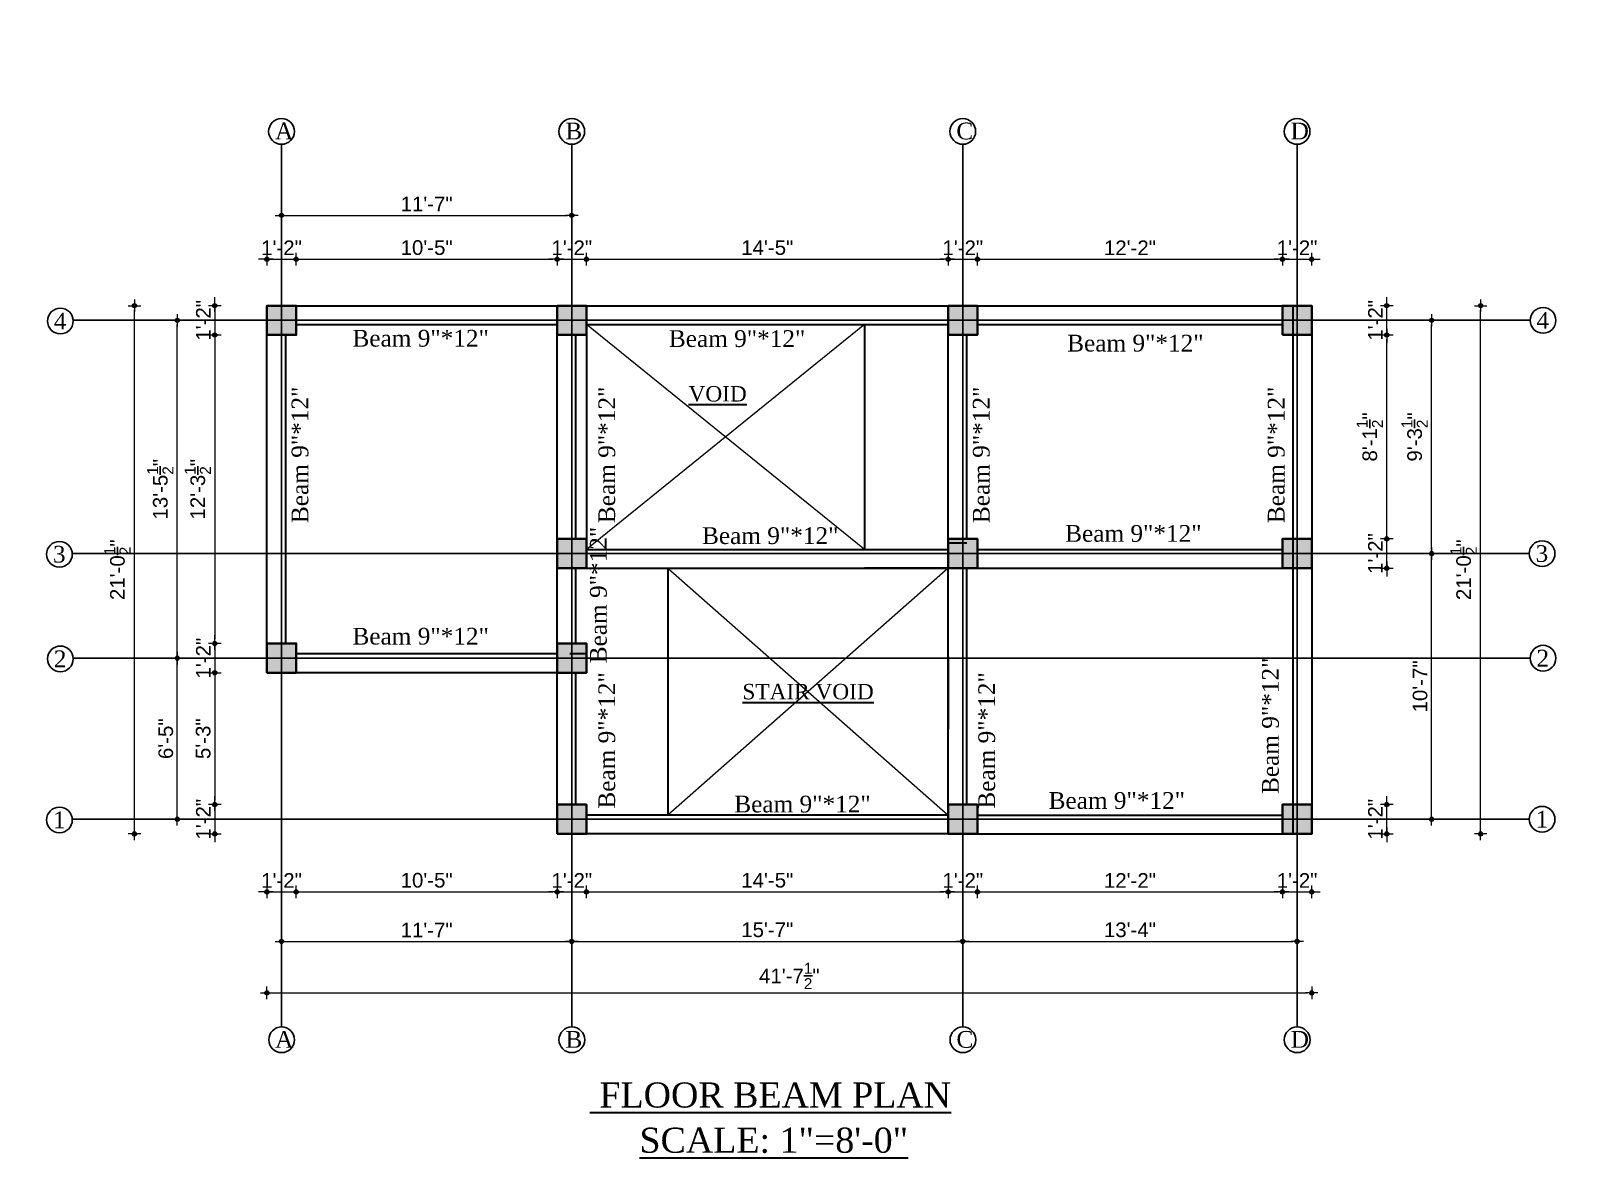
# Model space of a CAD drawing. Header units: inches. Extents: x -12071822 to 12321209, y -1222525 to 1319227.
# Drawn here: x 125182 to 125927, y 49189 to 49733 of the extents above; entities that cross this region are included whole.
import ezdxf
from ezdxf.enums import TextEntityAlignment as Align

# ---------------------------------------------------------------- set-up
doc = ezdxf.new("R2010")
doc.units = ezdxf.units.IN
doc.header["$MEASUREMENT"] = 0
doc.header["$PDMODE"] = 35
for name, color, linetype, lineweight in [('1', 7, 'Continuous', 13), ('Column', 181, 'Continuous', 40), ('Hatch', 9, 'Continuous', 9), ('Toilet', 7, 'Continuous', 25), ('WALL', 1, 'Continuous', 30), ('WALL SEC', 2, 'Continuous', 35), ('Walls', 11, 'Continuous', 35), ('Windows', 151, 'Continuous', 15)]:
    doc.layers.add(name, color=color, linetype=linetype, lineweight=lineweight)
doc.styles.add('ordinary', font='times.ttf')
doc.styles.add('ramon', font='arial.ttf')
doc.dimstyles.new('S8', dxfattribs={"dimtxt": 7, "dimasz": 2, "dimexe": 6, "dimexo": 18, "dimgap": 1.9375, "dimtad": 1, "dimdec": 1, "dimzin": 3, "dimdsep": 46, "dimlunit": 4, "dimtxsty": 'ramon', "dimblk": 'dot 2', "dimcen": 0.09375, "dimse1": 1, "dimse2": 1, "dimclrd": 1, "dimclre": 1, "dimclrt": 256, "dimadec": 0, "dimazin": 0, "dimtfac": 0.75, "dimtdec": 1, "dimtix": 1, "dimtmove": 1, "dimatfit": 3, "dimldrblk": 'DOT', "dimfxl": 1, "dimtolj": 1, "dimtzin": 0, "dimlwd": 9, "dimlwe": 9, "dimarcsym": 0})

# ---------------------------------------------------------------- blocks, each defined once
blk = doc.blocks.new('colm')
at = {"layer": 'Hatch'}
h = blk.add_hatch(color=256, dxfattribs=at)
h.dxf.hatch_style = 1
h.paths.add_polyline_path([(66705.71, 8319.73), (66705.71, 8307.73), (66717.71, 8307.73), (66717.71, 8319.73)])
at = {"layer": 'Column'}
blk.add_lwpolyline([(66705.71, 8307.73), (66717.71, 8307.73), (66717.71, 8319.73), (66705.71, 8319.73)], close=True, dxfattribs=at)
blk = doc.blocks.new('dot1')
at = {"layer": 'Hatch'}
h = blk.add_hatch(color=256, dxfattribs=at)
edge = h.paths.add_edge_path()
edge.add_arc((0, 0), 1, 0, 360)
for p, q in [((3, 0), (-3, 0)), ((0, 3), (0, -3))]:
    blk.add_line(p, q, dxfattribs=at)
blk.add_circle((0, 0), 1, dxfattribs=at)
blk = doc.blocks.new('dot 2')
at = {"layer": 'Hatch', "xscale": 0.5, "yscale": 0.5, "zscale": 0.5}
blk.add_blockref('dot1', (0, 0), dxfattribs=at)
blk = doc.blocks.new('*D2143')
at = {"layer": 'Defpoints', "color": 0, "transparency": 16777216}
for p in [(125309.06, 49624.07), (125295.06, 49601.86), (125309.06, 49601.86)]:
    blk.add_point(p, dxfattribs=at)
at = {"layer": 'Toilet', "color": 1, "lineweight": 9, "transparency": 16777216}
for p, q in [((125293.06, 49624.07), (125291.06, 49624.07)), ((125295.06, 49624.07), (125309.06, 49624.07)), ((125311.06, 49624.07), (125313.06, 49624.07))]:
    blk.add_line(p, q, dxfattribs=at)
at = {"layer": 'Toilet', "color": 1, "lineweight": 9, "transparency": 16777216, "xscale": 2, "yscale": 2, "zscale": 2}
blk.add_blockref('dot 2', (125295.06, 49624.07), dxfattribs=at)
at = {"layer": 'Toilet', "color": 1, "lineweight": 9, "transparency": 16777216, "xscale": 2, "yscale": 2, "zscale": 2, "rotation": 180}
blk.add_blockref('dot 2', (125309.06, 49624.07), dxfattribs=at)
at = {"layer": 'Toilet', "transparency": 16777216, "insert": (125302.06, 49629.53), "char_height": 7, "attachment_point": 5, "style": 'ramon'}
blk.add_mtext('\\A1;1\'-2"', dxfattribs=at)
blk = doc.blocks.new('_Dot')
at = {"color": 0, "lineweight": -2}
blk.add_line((-0.5, 0), (-1, 0), dxfattribs=at)
at = {"color": 0, "const_width": 0.5}
blk.add_lwpolyline([(-0.25, 0, 1), (0.25, 0, 1)], format="xyb", close=True, dxfattribs=at)
blk = doc.blocks.new('*D2144')
at = {"layer": 'Defpoints', "color": 0, "transparency": 16777216}
for p in [(125433.88, 49624.07), (125309.06, 49601.86), (125433.88, 49601.86)]:
    blk.add_point(p, dxfattribs=at)
at = {"layer": 'Toilet', "color": 1, "lineweight": 9, "transparency": 16777216}
blk.add_line((125311.06, 49624.07), (125431.88, 49624.07), dxfattribs=at)
at = {"layer": 'Toilet', "color": 1, "lineweight": 9, "transparency": 16777216, "xscale": 2, "yscale": 2, "zscale": 2}
for p, rotation in [((125309.06, 49624.07), 180.0000000068786), ((125433.88, 49624.07), 6.87854744294497e-09)]:
    blk.add_blockref('dot 2', p, dxfattribs=dict(at, rotation=rotation))
at = {"layer": 'Toilet', "transparency": 16777216, "insert": (125371.47, 49629.59), "char_height": 7, "attachment_point": 5, "rotation": 0, "style": 'ramon'}
blk.add_mtext('\\A1;10\'-5"', dxfattribs=at)
blk = doc.blocks.new('*D2145')
at = {"layer": 'Defpoints', "color": 0, "transparency": 16777216}
for p in [(125447.88, 49624.07), (125433.88, 49601.86), (125447.88, 49601.86)]:
    blk.add_point(p, dxfattribs=at)
at = {"layer": 'Toilet', "color": 1, "lineweight": 9, "transparency": 16777216}
for p, q in [((125431.88, 49624.07), (125429.88, 49624.07)), ((125433.88, 49624.07), (125447.88, 49624.07)), ((125449.88, 49624.07), (125451.88, 49624.07))]:
    blk.add_line(p, q, dxfattribs=at)
at = {"layer": 'Toilet', "color": 1, "lineweight": 9, "transparency": 16777216, "xscale": 2, "yscale": 2, "zscale": 2}
for p, rotation in [((125433.88, 49624.07), 6.878577707425393e-09), ((125447.88, 49624.07), 180.0000000068786)]:
    blk.add_blockref('dot 2', p, dxfattribs=dict(at, rotation=rotation))
at = {"layer": 'Toilet', "transparency": 16777216, "insert": (125440.88, 49629.53), "char_height": 7, "attachment_point": 5, "rotation": 0, "style": 'ramon'}
blk.add_mtext('\\A1;1\'-2"', dxfattribs=at)
blk = doc.blocks.new('*D2146')
at = {"layer": 'Defpoints', "color": 0, "transparency": 16777216}
for p in [(125620.88, 49624.07), (125447.88, 49601.86), (125620.88, 49601.86)]:
    blk.add_point(p, dxfattribs=at)
at = {"layer": 'Toilet', "color": 1, "lineweight": 9, "transparency": 16777216}
blk.add_line((125449.88, 49624.07), (125618.88, 49624.07), dxfattribs=at)
at = {"layer": 'Toilet', "color": 1, "lineweight": 9, "transparency": 16777216, "xscale": 2, "yscale": 2, "zscale": 2}
for p, rotation in [((125447.88, 49624.07), 180.0000000068786), ((125620.88, 49624.07), 6.87854744294497e-09)]:
    blk.add_blockref('dot 2', p, dxfattribs=dict(at, rotation=rotation))
at = {"layer": 'Toilet', "transparency": 16777216, "insert": (125534.38, 49629.59), "char_height": 7, "attachment_point": 5, "rotation": 0, "style": 'ramon'}
blk.add_mtext('\\A1;14\'-5"', dxfattribs=at)
blk = doc.blocks.new('*D2115')
at = {"layer": 'Defpoints', "color": 0, "transparency": 16777216}
for p in [(125634.88, 49624.07), (125620.88, 49601.86), (125634.88, 49601.86)]:
    blk.add_point(p, dxfattribs=at)
at = {"layer": 'Toilet', "color": 1, "lineweight": 9, "transparency": 16777216}
for p, q in [((125618.88, 49624.07), (125616.88, 49624.07)), ((125620.88, 49624.07), (125634.88, 49624.07)), ((125636.88, 49624.07), (125638.88, 49624.07))]:
    blk.add_line(p, q, dxfattribs=at)
at = {"layer": 'Toilet', "color": 1, "lineweight": 9, "transparency": 16777216, "xscale": 2, "yscale": 2, "zscale": 2}
for p, rotation in [((125620.88, 49624.07), 6.878577707425393e-09), ((125634.88, 49624.07), 180.0000000068786)]:
    blk.add_blockref('dot 2', p, dxfattribs=dict(at, rotation=rotation))
at = {"layer": 'Toilet', "transparency": 16777216, "insert": (125627.88, 49629.53), "char_height": 7, "attachment_point": 5, "rotation": 0, "style": 'ramon'}
blk.add_mtext('\\A1;1\'-2"', dxfattribs=at)
blk = doc.blocks.new('*D2116')
at = {"layer": 'Defpoints', "color": 0, "transparency": 16777216}
for p in [(125780.75, 49624.07), (125634.88, 49601.86), (125780.75, 49601.86)]:
    blk.add_point(p, dxfattribs=at)
at = {"layer": 'Toilet', "color": 1, "lineweight": 9, "transparency": 16777216}
blk.add_line((125636.88, 49624.07), (125778.75, 49624.07), dxfattribs=at)
at = {"layer": 'Toilet', "color": 1, "lineweight": 9, "transparency": 16777216, "xscale": 2, "yscale": 2, "zscale": 2}
for p, rotation in [((125634.88, 49624.07), 180.0000000068786), ((125780.75, 49624.07), 6.87854744294497e-09)]:
    blk.add_blockref('dot 2', p, dxfattribs=dict(at, rotation=rotation))
at = {"layer": 'Toilet', "transparency": 16777216, "insert": (125707.82, 49629.53), "char_height": 7, "attachment_point": 5, "rotation": 0, "style": 'ramon'}
blk.add_mtext('\\A1;12\'-2"', dxfattribs=at)
blk = doc.blocks.new('*D2117')
at = {"layer": 'Defpoints', "color": 0, "transparency": 16777216}
for p in [(125794.75, 49624.07), (125780.75, 49601.86), (125794.75, 49601.86)]:
    blk.add_point(p, dxfattribs=at)
at = {"layer": 'Toilet', "color": 1, "lineweight": 9, "transparency": 16777216}
for p, q in [((125778.75, 49624.07), (125776.75, 49624.07)), ((125780.75, 49624.07), (125794.75, 49624.07)), ((125796.75, 49624.07), (125798.75, 49624.07))]:
    blk.add_line(p, q, dxfattribs=at)
at = {"layer": 'Toilet', "color": 1, "lineweight": 9, "transparency": 16777216, "xscale": 2, "yscale": 2, "zscale": 2}
for p, rotation in [((125780.75, 49624.07), 6.878577707425393e-09), ((125794.75, 49624.07), 180.0000000068786)]:
    blk.add_blockref('dot 2', p, dxfattribs=dict(at, rotation=rotation))
at = {"layer": 'Toilet', "transparency": 16777216, "insert": (125787.75, 49629.53), "char_height": 7, "attachment_point": 5, "rotation": 0, "style": 'ramon'}
blk.add_mtext('\\A1;1\'-2"', dxfattribs=at)
blk = doc.blocks.new('*D2118')
at = {"layer": 'Defpoints', "color": 0, "transparency": 16777216}
for p in [(125440.88, 49645.04), (125302.06, 49601.86), (125440.88, 49601.86)]:
    blk.add_point(p, dxfattribs=at)
at = {"layer": 'Toilet', "color": 1, "lineweight": 9, "transparency": 16777216}
blk.add_line((125304.06, 49645.04), (125438.88, 49645.04), dxfattribs=at)
at = {"layer": 'Toilet', "color": 1, "lineweight": 9, "transparency": 16777216, "xscale": 2, "yscale": 2, "zscale": 2, "rotation": 180}
blk.add_blockref('dot 2', (125302.06, 49645.04), dxfattribs=at)
at = {"layer": 'Toilet', "color": 1, "lineweight": 9, "transparency": 16777216, "xscale": 2, "yscale": 2, "zscale": 2}
blk.add_blockref('dot 2', (125440.88, 49645.04), dxfattribs=at)
at = {"layer": 'Toilet', "transparency": 16777216, "insert": (125371.47, 49650.49), "char_height": 7, "attachment_point": 5, "style": 'ramon'}
blk.add_mtext('\\A1;11\'-7"', dxfattribs=at)
blk = doc.blocks.new('*D2119')
at = {"layer": 'Defpoints', "color": 0, "transparency": 16777216}
for p in [(125295.06, 49601.86), (125270.13, 49587.86), (125295.06, 49587.86)]:
    blk.add_point(p, dxfattribs=at)
at = {"layer": 'Toilet', "color": 1, "lineweight": 9, "transparency": 16777216}
for p, q in [((125270.13, 49603.86), (125270.13, 49605.86)), ((125270.13, 49601.86), (125270.13, 49587.86)), ((125270.13, 49585.86), (125270.13, 49583.86))]:
    blk.add_line(p, q, dxfattribs=at)
at = {"layer": 'Toilet', "color": 1, "lineweight": 9, "transparency": 16777216, "xscale": 2, "yscale": 2, "zscale": 2}
for p, rotation in [((125270.13, 49601.86), 270), ((125270.13, 49587.86), 90)]:
    blk.add_blockref('dot 2', p, dxfattribs=dict(at, rotation=rotation))
at = {"layer": 'Toilet', "transparency": 16777216, "insert": (125264.68, 49594.86), "char_height": 7, "attachment_point": 5, "rotation": 90, "style": 'ramon'}
blk.add_mtext('\\A1;1\'-2"', dxfattribs=at)
blk = doc.blocks.new('*D2120')
at = {"layer": 'Defpoints', "color": 0, "transparency": 16777216}
for p in [(125295.06, 49587.86), (125270.13, 49440.36), (125295.06, 49440.36)]:
    blk.add_point(p, dxfattribs=at)
at = {"layer": 'Toilet', "color": 1, "lineweight": 9, "transparency": 16777216}
blk.add_line((125270.13, 49585.86), (125270.13, 49442.36), dxfattribs=at)
at = {"layer": 'Toilet', "color": 1, "lineweight": 9, "transparency": 16777216, "xscale": 2, "yscale": 2, "zscale": 2}
for p, rotation in [((125270.13, 49587.86), 90), ((125270.13, 49440.36), 270)]:
    blk.add_blockref('dot 2', p, dxfattribs=dict(at, rotation=rotation))
at = {"layer": 'Toilet', "transparency": 16777216, "insert": (125261.98, 49514.11), "char_height": 7, "attachment_point": 5, "rotation": 90, "style": 'ramon'}
blk.add_mtext('\\A1;12\'-3{\\H0.750000x;\\S1/2;}"', dxfattribs=at)
blk = doc.blocks.new('*D2121')
at = {"layer": 'Defpoints', "color": 0, "transparency": 16777216}
for p in [(125295.06, 49440.36), (125270.13, 49426.36), (125295.06, 49426.36)]:
    blk.add_point(p, dxfattribs=at)
at = {"layer": 'Toilet', "color": 1, "lineweight": 9, "transparency": 16777216}
for p, q in [((125270.13, 49442.36), (125270.13, 49444.36)), ((125270.13, 49440.36), (125270.13, 49426.36)), ((125270.13, 49424.36), (125270.13, 49422.36))]:
    blk.add_line(p, q, dxfattribs=at)
at = {"layer": 'Toilet', "color": 1, "lineweight": 9, "transparency": 16777216, "xscale": 2, "yscale": 2, "zscale": 2}
for p, rotation in [((125270.13, 49440.36), 270), ((125270.13, 49426.36), 90)]:
    blk.add_blockref('dot 2', p, dxfattribs=dict(at, rotation=rotation))
at = {"layer": 'Toilet', "transparency": 16777216, "insert": (125264.68, 49433.36), "char_height": 7, "attachment_point": 5, "rotation": 90, "style": 'ramon'}
blk.add_mtext('\\A1;1\'-2"', dxfattribs=at)
blk = doc.blocks.new('*D2122')
at = {"layer": 'Defpoints', "color": 0, "transparency": 16777216}
for p in [(125295.06, 49426.36), (125270.13, 49363.36), (125433.88, 49363.36)]:
    blk.add_point(p, dxfattribs=at)
at = {"layer": 'Toilet', "color": 1, "lineweight": 9, "transparency": 16777216}
blk.add_line((125270.13, 49424.36), (125270.13, 49365.36), dxfattribs=at)
at = {"layer": 'Toilet', "color": 1, "lineweight": 9, "transparency": 16777216, "xscale": 2, "yscale": 2, "zscale": 2}
for p, rotation in [((125270.13, 49426.36), 90), ((125270.13, 49363.36), 270)]:
    blk.add_blockref('dot 2', p, dxfattribs=dict(at, rotation=rotation))
at = {"layer": 'Toilet', "transparency": 16777216, "insert": (125264.61, 49394.86), "char_height": 7, "attachment_point": 5, "rotation": 90, "style": 'ramon'}
blk.add_mtext('\\A1;5\'-3"', dxfattribs=at)
blk = doc.blocks.new('*D2123')
at = {"layer": 'Defpoints', "color": 0, "transparency": 16777216}
for p in [(125433.88, 49363.36), (125270.13, 49349.36), (125433.88, 49349.36)]:
    blk.add_point(p, dxfattribs=at)
at = {"layer": 'Toilet', "color": 1, "lineweight": 9, "transparency": 16777216}
for p, q in [((125270.13, 49365.36), (125270.13, 49367.36)), ((125270.13, 49363.36), (125270.13, 49349.36)), ((125270.13, 49347.36), (125270.13, 49345.36))]:
    blk.add_line(p, q, dxfattribs=at)
at = {"layer": 'Toilet', "color": 1, "lineweight": 9, "transparency": 16777216, "xscale": 2, "yscale": 2, "zscale": 2}
for p, rotation in [((125270.13, 49363.36), 270), ((125270.13, 49349.36), 90)]:
    blk.add_blockref('dot 2', p, dxfattribs=dict(at, rotation=rotation))
at = {"layer": 'Toilet', "transparency": 16777216, "insert": (125264.68, 49356.36), "char_height": 7, "attachment_point": 5, "rotation": 90, "style": 'ramon'}
blk.add_mtext('\\A1;1\'-2"', dxfattribs=at)
blk = doc.blocks.new('*D2113')
at = {"layer": 'Defpoints', "color": 0, "transparency": 16777216}
for p in [(125252.23, 49433.36), (125297.69, 49433.36), (125297.69, 49356.36)]:
    blk.add_point(p, dxfattribs=at)
at = {"layer": 'Toilet', "color": 1, "lineweight": 9, "transparency": 16777216}
blk.add_line((125252.23, 49358.36), (125252.23, 49431.36), dxfattribs=at)
at = {"layer": 'Toilet', "color": 1, "lineweight": 9, "transparency": 16777216, "xscale": 2, "yscale": 2, "zscale": 2}
for p, rotation in [((125252.23, 49433.36), 90), ((125252.23, 49356.36), 270)]:
    blk.add_blockref('dot 2', p, dxfattribs=dict(at, rotation=rotation))
at = {"layer": 'Toilet', "transparency": 16777216, "insert": (125246.72, 49394.86), "char_height": 7, "attachment_point": 5, "rotation": 90, "style": 'ramon'}
blk.add_mtext('\\A1;6\'-5"', dxfattribs=at)
blk = doc.blocks.new('*D2131')
at = {"layer": 'Defpoints', "color": 0, "transparency": 16777216}
for p in [(125252.23, 49594.86), (125295.06, 49594.86), (125297.69, 49433.36)]:
    blk.add_point(p, dxfattribs=at)
at = {"layer": 'Toilet', "color": 1, "lineweight": 9, "transparency": 16777216}
blk.add_line((125252.23, 49435.36), (125252.23, 49592.86), dxfattribs=at)
at = {"layer": 'Toilet', "color": 1, "lineweight": 9, "transparency": 16777216, "xscale": 2, "yscale": 2, "zscale": 2}
for p, rotation in [((125252.23, 49594.86), 90), ((125252.23, 49433.36), 270)]:
    blk.add_blockref('dot 2', p, dxfattribs=dict(at, rotation=rotation))
at = {"layer": 'Toilet', "transparency": 16777216, "insert": (125244.08, 49514.11), "char_height": 7, "attachment_point": 5, "rotation": 90, "style": 'ramon'}
blk.add_mtext('\\A1;13\'-5{\\H0.750000x;\\S1/2;}"', dxfattribs=at)
blk = doc.blocks.new('*D2132')
at = {"layer": 'Defpoints', "color": 0, "transparency": 16777216}
for p in [(125231.71, 49601.86), (125433.88, 49601.86), (125433.88, 49349.36)]:
    blk.add_point(p, dxfattribs=at)
at = {"layer": 'Toilet', "color": 1, "lineweight": 9, "transparency": 16777216}
blk.add_line((125231.71, 49351.36), (125231.71, 49599.86), dxfattribs=at)
at = {"layer": 'Toilet', "color": 1, "lineweight": 9, "transparency": 16777216, "xscale": 2, "yscale": 2, "zscale": 2}
for p, rotation in [((125231.71, 49601.86), 90), ((125231.71, 49349.36), 270)]:
    blk.add_blockref('dot 2', p, dxfattribs=dict(at, rotation=rotation))
at = {"layer": 'Toilet', "transparency": 16777216, "insert": (125223.56, 49475.61), "char_height": 7, "attachment_point": 5, "rotation": 90, "style": 'ramon'}
blk.add_mtext('\\A1;21\'-0{\\H0.750000x;\\S1/2;}"', dxfattribs=at)
blk = doc.blocks.new('*D2133')
at = {"layer": 'Defpoints', "color": 0, "transparency": 16777216}
for p in [(125794.75, 49363.36), (125830.65, 49363.36), (125794.75, 49349.36)]:
    blk.add_point(p, dxfattribs=at)
at = {"layer": 'Toilet', "color": 1, "lineweight": 9, "transparency": 16777216}
for p, q in [((125830.65, 49365.36), (125830.65, 49367.36)), ((125830.65, 49349.36), (125830.65, 49363.36)), ((125830.65, 49347.36), (125830.65, 49345.36))]:
    blk.add_line(p, q, dxfattribs=at)
at = {"layer": 'Toilet', "color": 1, "lineweight": 9, "transparency": 16777216, "xscale": 2, "yscale": 2, "zscale": 2}
for p, rotation in [((125830.65, 49363.36), 270), ((125830.65, 49349.36), 90)]:
    blk.add_blockref('dot 2', p, dxfattribs=dict(at, rotation=rotation))
at = {"layer": 'Toilet', "transparency": 16777216, "insert": (125825.2, 49356.36), "char_height": 7, "attachment_point": 5, "rotation": 90, "style": 'ramon'}
blk.add_mtext('\\A1;1\'-2"', dxfattribs=at)
blk = doc.blocks.new('*D2134')
at = {"layer": 'Defpoints', "color": 0, "transparency": 16777216}
for p in [(125794.75, 49490.36), (125830.65, 49490.36), (125794.75, 49476.36)]:
    blk.add_point(p, dxfattribs=at)
at = {"layer": 'Toilet', "color": 1, "lineweight": 9, "transparency": 16777216}
for p, q in [((125830.65, 49492.36), (125830.65, 49494.36)), ((125830.65, 49476.36), (125830.65, 49490.36)), ((125830.65, 49474.36), (125830.65, 49472.36))]:
    blk.add_line(p, q, dxfattribs=at)
at = {"layer": 'Toilet', "color": 1, "lineweight": 9, "transparency": 16777216, "xscale": 2, "yscale": 2, "zscale": 2}
for p, rotation in [((125830.65, 49490.36), 270), ((125830.65, 49476.36), 90)]:
    blk.add_blockref('dot 2', p, dxfattribs=dict(at, rotation=rotation))
at = {"layer": 'Toilet', "transparency": 16777216, "insert": (125825.2, 49483.36), "char_height": 7, "attachment_point": 5, "rotation": 90, "style": 'ramon'}
blk.add_mtext('\\A1;1\'-2"', dxfattribs=at)
blk = doc.blocks.new('*D2135')
at = {"layer": 'Defpoints', "color": 0, "transparency": 16777216}
for p in [(125794.75, 49587.86), (125830.65, 49587.86), (125794.75, 49490.36)]:
    blk.add_point(p, dxfattribs=at)
at = {"layer": 'Toilet', "color": 1, "lineweight": 9, "transparency": 16777216}
blk.add_line((125830.65, 49492.36), (125830.65, 49585.86), dxfattribs=at)
at = {"layer": 'Toilet', "color": 1, "lineweight": 9, "transparency": 16777216, "xscale": 2, "yscale": 2, "zscale": 2}
for p, rotation in [((125830.65, 49587.86), 90), ((125830.65, 49490.36), 270)]:
    blk.add_blockref('dot 2', p, dxfattribs=dict(at, rotation=rotation))
at = {"layer": 'Toilet', "transparency": 16777216, "insert": (125822.51, 49539.11), "char_height": 7, "attachment_point": 5, "rotation": 90, "style": 'ramon'}
blk.add_mtext('\\A1;8\'-1{\\H0.750000x;\\S1/2;}"', dxfattribs=at)
blk = doc.blocks.new('*D2136')
at = {"layer": 'Defpoints', "color": 0, "transparency": 16777216}
for p in [(125794.75, 49601.86), (125830.65, 49601.86), (125794.75, 49587.86)]:
    blk.add_point(p, dxfattribs=at)
at = {"layer": 'Toilet', "color": 1, "lineweight": 9, "transparency": 16777216}
for p, q in [((125830.65, 49603.86), (125830.65, 49605.86)), ((125830.65, 49587.86), (125830.65, 49601.86)), ((125830.65, 49585.86), (125830.65, 49583.86))]:
    blk.add_line(p, q, dxfattribs=at)
at = {"layer": 'Toilet', "color": 1, "lineweight": 9, "transparency": 16777216, "xscale": 2, "yscale": 2, "zscale": 2}
for p, rotation in [((125830.65, 49601.86), 270), ((125830.65, 49587.86), 90)]:
    blk.add_blockref('dot 2', p, dxfattribs=dict(at, rotation=rotation))
at = {"layer": 'Toilet', "transparency": 16777216, "insert": (125825.2, 49594.86), "char_height": 7, "attachment_point": 5, "rotation": 90, "style": 'ramon'}
blk.add_mtext('\\A1;1\'-2"', dxfattribs=at)
blk = doc.blocks.new('*D2114')
at = {"layer": 'Defpoints', "color": 0, "transparency": 16777216}
for p in [(125748, 49483.36), (125852.11, 49483.36), (125748, 49356.36)]:
    blk.add_point(p, dxfattribs=at)
at = {"layer": 'Toilet', "color": 1, "lineweight": 9, "transparency": 16777216}
blk.add_line((125852.11, 49358.36), (125852.11, 49481.36), dxfattribs=at)
at = {"layer": 'Toilet', "color": 1, "lineweight": 9, "transparency": 16777216, "xscale": 2, "yscale": 2, "zscale": 2}
for p, rotation in [((125852.11, 49483.36), 90), ((125852.11, 49356.36), 270)]:
    blk.add_blockref('dot 2', p, dxfattribs=dict(at, rotation=rotation))
at = {"layer": 'Toilet', "transparency": 16777216, "insert": (125846.59, 49419.86), "char_height": 7, "attachment_point": 5, "rotation": 90, "style": 'ramon'}
blk.add_mtext('\\A1;10\'-7"', dxfattribs=at)
blk = doc.blocks.new('*D2137')
at = {"layer": 'Defpoints', "color": 0, "transparency": 16777216}
for p in [(125794.75, 49594.86), (125852.11, 49594.86), (125748, 49483.36)]:
    blk.add_point(p, dxfattribs=at)
at = {"layer": 'Toilet', "color": 1, "lineweight": 9, "transparency": 16777216}
blk.add_line((125852.11, 49485.36), (125852.11, 49592.86), dxfattribs=at)
at = {"layer": 'Toilet', "color": 1, "lineweight": 9, "transparency": 16777216, "xscale": 2, "yscale": 2, "zscale": 2}
for p, rotation in [((125852.11, 49594.86), 90), ((125852.11, 49483.36), 270)]:
    blk.add_blockref('dot 2', p, dxfattribs=dict(at, rotation=rotation))
at = {"layer": 'Toilet', "transparency": 16777216, "insert": (125843.96, 49539.11), "char_height": 7, "attachment_point": 5, "rotation": 90, "style": 'ramon'}
blk.add_mtext('\\A1;9\'-3{\\H0.750000x;\\S1/2;}"', dxfattribs=at)
blk = doc.blocks.new('*D2138')
at = {"layer": 'Defpoints', "color": 0, "transparency": 16777216}
for p in [(125794.75, 49601.86), (125875.53, 49601.86), (125794.75, 49349.36)]:
    blk.add_point(p, dxfattribs=at)
at = {"layer": 'Toilet', "color": 1, "lineweight": 9, "transparency": 16777216}
blk.add_line((125875.53, 49351.36), (125875.53, 49599.86), dxfattribs=at)
at = {"layer": 'Toilet', "color": 1, "lineweight": 9, "transparency": 16777216, "xscale": 2, "yscale": 2, "zscale": 2}
for p, rotation in [((125875.53, 49601.86), 90), ((125875.53, 49349.36), 270)]:
    blk.add_blockref('dot 2', p, dxfattribs=dict(at, rotation=rotation))
at = {"layer": 'Toilet', "transparency": 16777216, "insert": (125867.39, 49475.61), "char_height": 7, "attachment_point": 5, "rotation": 90, "style": 'ramon'}
blk.add_mtext('\\A1;21\'-0{\\H0.750000x;\\S1/2;}"', dxfattribs=at)
blk = doc.blocks.new('*D2139')
at = {"layer": 'Defpoints', "color": 0, "transparency": 16777216}
for p in [(125295.06, 49426.36), (125309.06, 49426.36), (125309.06, 49321.64)]:
    blk.add_point(p, dxfattribs=at)
at = {"layer": 'Toilet', "color": 1, "lineweight": 9, "transparency": 16777216}
for p, q in [((125293.06, 49321.64), (125291.06, 49321.64)), ((125295.06, 49321.64), (125309.06, 49321.64)), ((125311.06, 49321.64), (125313.06, 49321.64))]:
    blk.add_line(p, q, dxfattribs=at)
at = {"layer": 'Toilet', "color": 1, "lineweight": 9, "transparency": 16777216, "xscale": 2, "yscale": 2, "zscale": 2}
blk.add_blockref('dot 2', (125295.06, 49321.64), dxfattribs=at)
at = {"layer": 'Toilet', "color": 1, "lineweight": 9, "transparency": 16777216, "xscale": 2, "yscale": 2, "zscale": 2, "rotation": 180}
blk.add_blockref('dot 2', (125309.06, 49321.64), dxfattribs=at)
at = {"layer": 'Toilet', "transparency": 16777216, "insert": (125302.06, 49327.09), "char_height": 7, "attachment_point": 5, "style": 'ramon'}
blk.add_mtext('\\A1;1\'-2"', dxfattribs=at)
blk = doc.blocks.new('*D2140')
at = {"layer": 'Defpoints', "color": 0, "transparency": 16777216}
for p in [(125309.06, 49426.36), (125433.88, 49349.36), (125433.88, 49321.64)]:
    blk.add_point(p, dxfattribs=at)
at = {"layer": 'Toilet', "color": 1, "lineweight": 9, "transparency": 16777216}
blk.add_line((125311.06, 49321.64), (125431.88, 49321.64), dxfattribs=at)
at = {"layer": 'Toilet', "color": 1, "lineweight": 9, "transparency": 16777216, "xscale": 2, "yscale": 2, "zscale": 2, "rotation": 180}
blk.add_blockref('dot 2', (125309.06, 49321.64), dxfattribs=at)
at = {"layer": 'Toilet', "color": 1, "lineweight": 9, "transparency": 16777216, "xscale": 2, "yscale": 2, "zscale": 2}
blk.add_blockref('dot 2', (125433.88, 49321.64), dxfattribs=at)
at = {"layer": 'Toilet', "transparency": 16777216, "insert": (125371.47, 49327.15), "char_height": 7, "attachment_point": 5, "style": 'ramon'}
blk.add_mtext('\\A1;10\'-5"', dxfattribs=at)
blk = doc.blocks.new('*D2141')
at = {"layer": 'Defpoints', "color": 0, "transparency": 16777216}
for p in [(125433.88, 49349.36), (125447.88, 49349.36), (125447.88, 49321.64)]:
    blk.add_point(p, dxfattribs=at)
at = {"layer": 'Toilet', "color": 1, "lineweight": 9, "transparency": 16777216}
for p, q in [((125431.88, 49321.64), (125429.88, 49321.64)), ((125433.88, 49321.64), (125447.88, 49321.64)), ((125449.88, 49321.64), (125451.88, 49321.64))]:
    blk.add_line(p, q, dxfattribs=at)
at = {"layer": 'Toilet', "color": 1, "lineweight": 9, "transparency": 16777216, "xscale": 2, "yscale": 2, "zscale": 2}
blk.add_blockref('dot 2', (125433.88, 49321.64), dxfattribs=at)
at = {"layer": 'Toilet', "color": 1, "lineweight": 9, "transparency": 16777216, "xscale": 2, "yscale": 2, "zscale": 2, "rotation": 180}
blk.add_blockref('dot 2', (125447.88, 49321.64), dxfattribs=at)
at = {"layer": 'Toilet', "transparency": 16777216, "insert": (125440.88, 49327.09), "char_height": 7, "attachment_point": 5, "style": 'ramon'}
blk.add_mtext('\\A1;1\'-2"', dxfattribs=at)
blk = doc.blocks.new('*D2142')
at = {"layer": 'Defpoints', "color": 0, "transparency": 16777216}
for p in [(125447.88, 49349.36), (125620.88, 49349.36), (125620.88, 49321.64)]:
    blk.add_point(p, dxfattribs=at)
at = {"layer": 'Toilet', "color": 1, "lineweight": 9, "transparency": 16777216}
blk.add_line((125449.88, 49321.64), (125618.88, 49321.64), dxfattribs=at)
at = {"layer": 'Toilet', "color": 1, "lineweight": 9, "transparency": 16777216, "xscale": 2, "yscale": 2, "zscale": 2, "rotation": 180}
blk.add_blockref('dot 2', (125447.88, 49321.64), dxfattribs=at)
at = {"layer": 'Toilet', "color": 1, "lineweight": 9, "transparency": 16777216, "xscale": 2, "yscale": 2, "zscale": 2}
blk.add_blockref('dot 2', (125620.88, 49321.64), dxfattribs=at)
at = {"layer": 'Toilet', "transparency": 16777216, "insert": (125534.38, 49327.15), "char_height": 7, "attachment_point": 5, "style": 'ramon'}
blk.add_mtext('\\A1;14\'-5"', dxfattribs=at)
blk = doc.blocks.new('*D2124')
at = {"layer": 'Defpoints', "color": 0, "transparency": 16777216}
for p in [(125620.88, 49349.36), (125634.88, 49349.36), (125634.88, 49321.64)]:
    blk.add_point(p, dxfattribs=at)
at = {"layer": 'Toilet', "color": 1, "lineweight": 9, "transparency": 16777216}
for p, q in [((125618.88, 49321.64), (125616.88, 49321.64)), ((125620.88, 49321.64), (125634.88, 49321.64)), ((125636.88, 49321.64), (125638.88, 49321.64))]:
    blk.add_line(p, q, dxfattribs=at)
at = {"layer": 'Toilet', "color": 1, "lineweight": 9, "transparency": 16777216, "xscale": 2, "yscale": 2, "zscale": 2}
blk.add_blockref('dot 2', (125620.88, 49321.64), dxfattribs=at)
at = {"layer": 'Toilet', "color": 1, "lineweight": 9, "transparency": 16777216, "xscale": 2, "yscale": 2, "zscale": 2, "rotation": 180}
blk.add_blockref('dot 2', (125634.88, 49321.64), dxfattribs=at)
at = {"layer": 'Toilet', "transparency": 16777216, "insert": (125627.88, 49327.09), "char_height": 7, "attachment_point": 5, "style": 'ramon'}
blk.add_mtext('\\A1;1\'-2"', dxfattribs=at)
blk = doc.blocks.new('*D2125')
at = {"layer": 'Defpoints', "color": 0, "transparency": 16777216}
for p in [(125634.88, 49349.36), (125780.75, 49349.36), (125780.75, 49321.64)]:
    blk.add_point(p, dxfattribs=at)
at = {"layer": 'Toilet', "color": 1, "lineweight": 9, "transparency": 16777216}
blk.add_line((125636.88, 49321.64), (125778.75, 49321.64), dxfattribs=at)
at = {"layer": 'Toilet', "color": 1, "lineweight": 9, "transparency": 16777216, "xscale": 2, "yscale": 2, "zscale": 2, "rotation": 180}
blk.add_blockref('dot 2', (125634.88, 49321.64), dxfattribs=at)
at = {"layer": 'Toilet', "color": 1, "lineweight": 9, "transparency": 16777216, "xscale": 2, "yscale": 2, "zscale": 2}
blk.add_blockref('dot 2', (125780.75, 49321.64), dxfattribs=at)
at = {"layer": 'Toilet', "transparency": 16777216, "insert": (125707.82, 49327.09), "char_height": 7, "attachment_point": 5, "style": 'ramon'}
blk.add_mtext('\\A1;12\'-2"', dxfattribs=at)
blk = doc.blocks.new('*D2126')
at = {"layer": 'Defpoints', "color": 0, "transparency": 16777216}
for p in [(125780.75, 49349.36), (125794.75, 49349.36), (125794.75, 49321.64)]:
    blk.add_point(p, dxfattribs=at)
at = {"layer": 'Toilet', "color": 1, "lineweight": 9, "transparency": 16777216}
for p, q in [((125778.75, 49321.64), (125776.75, 49321.64)), ((125780.75, 49321.64), (125794.75, 49321.64)), ((125796.75, 49321.64), (125798.75, 49321.64))]:
    blk.add_line(p, q, dxfattribs=at)
at = {"layer": 'Toilet', "color": 1, "lineweight": 9, "transparency": 16777216, "xscale": 2, "yscale": 2, "zscale": 2}
blk.add_blockref('dot 2', (125780.75, 49321.64), dxfattribs=at)
at = {"layer": 'Toilet', "color": 1, "lineweight": 9, "transparency": 16777216, "xscale": 2, "yscale": 2, "zscale": 2, "rotation": 180}
blk.add_blockref('dot 2', (125794.75, 49321.64), dxfattribs=at)
at = {"layer": 'Toilet', "transparency": 16777216, "insert": (125787.75, 49327.09), "char_height": 7, "attachment_point": 5, "style": 'ramon'}
blk.add_mtext('\\A1;1\'-2"', dxfattribs=at)
blk = doc.blocks.new('*D2127')
at = {"layer": 'Defpoints', "color": 0, "transparency": 16777216}
for p in [(125302.06, 49426.36), (125440.88, 49426.36), (125440.88, 49297.94)]:
    blk.add_point(p, dxfattribs=at)
at = {"layer": 'Toilet', "color": 1, "lineweight": 9, "transparency": 16777216}
blk.add_line((125304.06, 49297.94), (125438.88, 49297.94), dxfattribs=at)
at = {"layer": 'Toilet', "color": 1, "lineweight": 9, "transparency": 16777216, "xscale": 2, "yscale": 2, "zscale": 2, "rotation": 180}
blk.add_blockref('dot 2', (125302.06, 49297.94), dxfattribs=at)
at = {"layer": 'Toilet', "color": 1, "lineweight": 9, "transparency": 16777216, "xscale": 2, "yscale": 2, "zscale": 2}
blk.add_blockref('dot 2', (125440.88, 49297.94), dxfattribs=at)
at = {"layer": 'Toilet', "transparency": 16777216, "insert": (125371.47, 49303.39), "char_height": 7, "attachment_point": 5, "style": 'ramon'}
blk.add_mtext('\\A1;11\'-7"', dxfattribs=at)
blk = doc.blocks.new('*D2128')
at = {"layer": 'Defpoints', "color": 0, "transparency": 16777216}
for p in [(125440.88, 49426.36), (125627.88, 49349.36), (125627.88, 49297.94)]:
    blk.add_point(p, dxfattribs=at)
at = {"layer": 'Toilet', "color": 1, "lineweight": 9, "transparency": 16777216}
blk.add_line((125442.88, 49297.94), (125625.88, 49297.94), dxfattribs=at)
at = {"layer": 'Toilet', "color": 1, "lineweight": 9, "transparency": 16777216, "xscale": 2, "yscale": 2, "zscale": 2, "rotation": 180}
blk.add_blockref('dot 2', (125440.88, 49297.94), dxfattribs=at)
at = {"layer": 'Toilet', "color": 1, "lineweight": 9, "transparency": 16777216, "xscale": 2, "yscale": 2, "zscale": 2}
blk.add_blockref('dot 2', (125627.88, 49297.94), dxfattribs=at)
at = {"layer": 'Toilet', "transparency": 16777216, "insert": (125534.38, 49303.45), "char_height": 7, "attachment_point": 5, "style": 'ramon'}
blk.add_mtext('\\A1;15\'-7"', dxfattribs=at)
blk = doc.blocks.new('*D2129')
at = {"layer": 'Defpoints', "color": 0, "transparency": 16777216}
for p in [(125627.88, 49349.36), (125787.75, 49349.36), (125787.75, 49297.94)]:
    blk.add_point(p, dxfattribs=at)
at = {"layer": 'Toilet', "color": 1, "lineweight": 9, "transparency": 16777216}
blk.add_line((125629.88, 49297.94), (125785.75, 49297.94), dxfattribs=at)
at = {"layer": 'Toilet', "color": 1, "lineweight": 9, "transparency": 16777216, "xscale": 2, "yscale": 2, "zscale": 2, "rotation": 180}
blk.add_blockref('dot 2', (125627.88, 49297.94), dxfattribs=at)
at = {"layer": 'Toilet', "color": 1, "lineweight": 9, "transparency": 16777216, "xscale": 2, "yscale": 2, "zscale": 2}
blk.add_blockref('dot 2', (125787.75, 49297.94), dxfattribs=at)
at = {"layer": 'Toilet', "transparency": 16777216, "insert": (125707.82, 49303.45), "char_height": 7, "attachment_point": 5, "style": 'ramon'}
blk.add_mtext('\\A1;13\'-4"', dxfattribs=at)
blk = doc.blocks.new('*D2130')
at = {"layer": 'Defpoints', "color": 0, "transparency": 16777216}
for p in [(125295.06, 49426.36), (125794.75, 49349.36), (125794.75, 49273.34)]:
    blk.add_point(p, dxfattribs=at)
at = {"layer": 'Toilet', "color": 1, "lineweight": 9, "transparency": 16777216}
blk.add_line((125297.06, 49273.34), (125792.75, 49273.34), dxfattribs=at)
at = {"layer": 'Toilet', "color": 1, "lineweight": 9, "transparency": 16777216, "xscale": 2, "yscale": 2, "zscale": 2, "rotation": 180}
blk.add_blockref('dot 2', (125295.06, 49273.34), dxfattribs=at)
at = {"layer": 'Toilet', "color": 1, "lineweight": 9, "transparency": 16777216, "xscale": 2, "yscale": 2, "zscale": 2}
blk.add_blockref('dot 2', (125794.75, 49273.34), dxfattribs=at)
at = {"layer": 'Toilet', "transparency": 16777216, "insert": (125544.91, 49281.43), "char_height": 7, "attachment_point": 5, "style": 'ramon'}
blk.add_mtext('\\A1;41\'-7{\\H0.750000x;\\S1/2;}"', dxfattribs=at)

msp = doc.modelspace()

# ---------------------------------------------------------------- linework, layer by layer
for p, q in [((125302.06, 49678.67), (125302.06, 49256.81)), ((125440.88, 49678.67), (125440.88, 49256.81)), ((125627.88, 49678.67), (125627.88, 49256.81)), ((125787.75, 49678.67), (125787.75, 49256.81))]:
    msp.add_line(p, q)
at = {"layer": 'Toilet'}
for p, q in [((125202.43, 49594.86), (125898.86, 49594.86)), ((125201.99, 49483.36), (125898.86, 49483.36)), ((125202.43, 49433.36), (125898.86, 49433.36)), ((125201.99, 49356.36), (125898.86, 49356.36))]:
    msp.add_line(p, q, dxfattribs=at)
for centre in [(125302.06, 49685.16), (125440.88, 49685.16), (125627.88, 49685.16), (125787.75, 49685.16), (125196.29, 49594.51), (125905.37, 49594.83), (125195.85, 49483.02), (125904.93, 49483.34), (125196.29, 49433.02), (125905.37, 49433.34), (125195.85, 49356.02), (125904.93, 49356.34), (125302.1, 49250.92), (125440.91, 49250.92), (125627.91, 49250.92), (125787.79, 49250.92)]:
    msp.add_circle(centre, 6.15, dxfattribs=at)
at = {"layer": 'Walls'}
for p, q in [((125309.06, 49601.86), (125433.88, 49601.86)), ((125447.88, 49601.86), (125620.88, 49601.86)), ((125634.88, 49601.86), (125780.75, 49601.86)), ((125785.75, 49601.86), (125785.75, 49349.36)), ((125794.75, 49601.86), (125794.75, 49349.36)), ((125309.06, 49592.86), (125433.88, 49592.86)), ((125447.88, 49592.86), (125620.88, 49592.86)), ((125580.88, 49592.86), (125580.88, 49485.36)), ((125634.88, 49592.86), (125780.75, 49592.86)), ((125295.06, 49440.36), (125295.06, 49587.86)), ((125304.06, 49440.36), (125304.06, 49587.86)), ((125433.88, 49490.36), (125433.88, 49587.86)), ((125442.88, 49490.36), (125442.88, 49587.86)), ((125447.88, 49587.86), (125447.88, 49490.36)), ((125620.88, 49490.36), (125620.88, 49587.86)), ((125629.88, 49490.36), (125629.88, 49587.86)), ((125629.88, 49488.36), (125620.88, 49488.36)), ((125447.88, 49485.36), (125620.88, 49485.36)), ((125634.88, 49485.36), (125780.75, 49485.36)), ((125433.88, 49440.36), (125433.88, 49476.36)), ((125442.88, 49440.36), (125442.88, 49476.36)), ((125447.88, 49476.36), (125620.88, 49476.36)), ((125486.88, 49476.36), (125486.88, 49358.36)), ((125620.88, 49476.36), (125580.88, 49476.36)), ((125620.88, 49363.36), (125620.88, 49476.36)), ((125629.88, 49363.36), (125629.88, 49476.36)), ((125634.88, 49476.36), (125780.75, 49476.36)), ((125433.88, 49435.36), (125309.06, 49435.36)), ((125447.88, 49435.36), (125439.88, 49435.36)), ((125447.88, 49435.36), (125447.88, 49426.36)), ((125620.88, 49434.02), (125620.88, 49399.36)), ((125433.88, 49426.36), (125309.06, 49426.36)), ((125433.88, 49363.36), (125433.88, 49426.36)), ((125439.88, 49426.36), (125447.88, 49426.36)), ((125442.88, 49363.36), (125442.88, 49426.36)), ((125785.75, 49363.36), (125785.75, 49358.36)), ((125620.88, 49358.36), (125447.88, 49358.36)), ((125634.88, 49358.36), (125780.75, 49358.36)), ((125620.88, 49349.36), (125447.88, 49349.36)), ((125634.88, 49349.36), (125780.75, 49349.36))]:
    msp.add_line(p, q, dxfattribs=at)
at = {"layer": 'Windows'}
for p, q in [((125580.88, 49592.86), (125447.88, 49485.36)), ((125580.88, 49485.36), (125447.88, 49592.86)), ((125486.88, 49476.36), (125620.88, 49358.36)), ((125620.88, 49476.36), (125486.88, 49358.36))]:
    msp.add_line(p, q, dxfattribs=at)
msp.add_circle((127888.68, 49173.51), 6257.09, dxfattribs=at)

# ---------------------------------------------------------------- block references
at = {"layer": 'Column', "xscale": 1.166666666667879, "yscale": 1.166666666667879, "zscale": 1.166666666667879}
for p in [(47471.74, 39895.51), (47610.56, 39895.51), (47797.56, 39895.51), (47957.43, 39895.51), (47610.56, 39784.02), (47797.56, 39784.02), (47957.43, 39784.02), (47471.74, 39734.02), (47610.56, 39734.02), (47610.56, 39657.02), (47797.56, 39657.02), (47957.43, 39657.02)]:
    msp.add_blockref('colm', p, dxfattribs=at)

# ---------------------------------------------------------------- texts
at = {"layer": '1', "char_height": 8, "width": 20.1234, "attachment_point": 1, "style": 'ordinary'}
for s, insert in [('A', (125298.97, 49689.37)), ('B', (125437.79, 49689.37)), ('C', (125624.79, 49689.37)), ('D', (125784.67, 49689.37)), ('4', (125193.17, 49598.55)), ('4', (125902.25, 49598.87)), ('3', (125192.73, 49487.05)), ('3', (125901.81, 49487.37)), ('2', (125193.17, 49437.05)), ('2', (125902.25, 49437.37)), ('1', (125901.81, 49360.37)), ('1', (125192.73, 49360.05)), ('A', (125299.01, 49255.12)), ('B', (125437.83, 49255.12)), ('C', (125624.83, 49255.12)), ('D', (125784.7, 49255.12))]:
    msp.add_mtext(s, dxfattribs=dict(at, insert=insert))
at = {"layer": '1', "char_height": 8, "attachment_point": 9, "style": 'ordinary'}
for insert in [(125401.23, 49582.17), (125552.56, 49582.01), (125743.04, 49579.83), (125568.41, 49487.81), (125742.08, 49488.88), (125401.23, 49439.73), (125734.16, 49361.2), (125583.84, 49359.5)]:
    msp.add_mtext('Beam 9"*12"', dxfattribs=dict(at, insert=insert))
at = {"layer": '1', "char_height": 8, "attachment_point": 9, "rotation": 90, "style": 'ordinary'}
for insert in [(125314.99, 49563.17), (125461.73, 49563.17), (125640.81, 49563.17), (125781.87, 49563.17), (125457.69, 49496.16), (125779.1, 49433.65), (125461.73, 49426.65), (125643.41, 49426.65)]:
    msp.add_mtext('Beam 9"*12"', dxfattribs=dict(at, insert=insert))
at = {"layer": 'WALL', "style": 'ordinary'}
for s, p in [('%%U FLOOR BEAM PLAN', (125535.92, 49224.54)), ('%%USCALE: 1"=8\'-0"', (125537.5, 49202.92))]:
    msp.add_text(s, height=12, dxfattribs=at).set_placement(p, align=Align.MIDDLE_CENTER)
at = {"layer": 'WALL SEC', "color": 0, "style": 'ordinary'}
for s, height, p in [('%%UVOID', 7.373, (125510.64, 49559.74)), ('%%USTAIR VOID', 7.3728, (125553.88, 49417.36))]:
    msp.add_text(s, height=height, dxfattribs=at).set_placement(p, align=Align.MIDDLE_CENTER)

# ---------------------------------------------------------------- dimensions: what is measured, and where the dimension line sits
at = {"layer": 'Toilet'}
for p1, p2, distance, picture, middle in [((125302.06, 49601.86), (125440.88, 49601.86), 43.18, '*D2118', (125371.47, 49650.49)), ((125295.06, 49601.86), (125309.06, 49601.86), 22.21, '*D2143', (125302.06, 49629.53)), ((125295.06, 49601.86), (125295.06, 49587.86), -24.93, '*D2119', (125264.68, 49594.86)), ((125794.75, 49349.36), (125794.75, 49601.86), -80.78, '*D2138', (125867.39, 49475.61)), ((125748, 49356.36), (125748, 49483.36), -104.1, '*D2114', (125846.59, 49419.86)), ((125297.69, 49356.36), (125297.69, 49433.36), 45.46, '*D2113', (125246.72, 49394.86))]:
    dim = msp.add_aligned_dim(p1=p1, p2=p2, distance=distance, dimstyle='S8', override={"dimfxl": 2, "dimfxlon": 1, "dimarcsym": 1}, dxfattribs=at)
    dim.commit()
    dim.dimension.update_dxf_attribs({"geometry": picture, "text_midpoint": middle})
for base, p1, p2, angle, picture, middle in [((125433.88, 49624.07), (125309.06, 49601.86), (125433.88, 49601.86), 180, '*D2144', (125371.47, 49629.59)), ((125447.88, 49624.07), (125433.88, 49601.86), (125447.88, 49601.86), 180, '*D2145', (125440.88, 49629.53)), ((125620.88, 49624.07), (125447.88, 49601.86), (125620.88, 49601.86), 180, '*D2146', (125534.38, 49629.59)), ((125634.88, 49624.07), (125620.88, 49601.86), (125634.88, 49601.86), 180, '*D2115', (125627.88, 49629.53)), ((125780.75, 49624.07), (125634.88, 49601.86), (125780.75, 49601.86), 180, '*D2116', (125707.82, 49629.53)), ((125794.75, 49624.07), (125780.75, 49601.86), (125794.75, 49601.86), 180, '*D2117', (125787.75, 49629.53)), ((125231.71, 49601.86), (125433.88, 49349.36), (125433.88, 49601.86), 90, '*D2132', (125223.56, 49475.61)), ((125830.65, 49601.86), (125794.75, 49587.86), (125794.75, 49601.86), 90, '*D2136', (125825.2, 49594.86)), ((125252.23, 49594.86), (125297.69, 49433.36), (125295.06, 49594.86), 270, '*D2131', (125244.08, 49514.11)), ((125852.11, 49594.86), (125748, 49483.36), (125794.75, 49594.86), 270, '*D2137', (125843.96, 49539.11)), ((125270.13, 49440.36), (125295.06, 49587.86), (125295.06, 49440.36), 90, '*D2120', (125261.98, 49514.11)), ((125830.65, 49587.86), (125794.75, 49490.36), (125794.75, 49587.86), 90, '*D2135', (125822.51, 49539.11)), ((125830.65, 49490.36), (125794.75, 49476.36), (125794.75, 49490.36), 90, '*D2134', (125825.2, 49483.36)), ((125270.13, 49426.36), (125295.06, 49440.36), (125295.06, 49426.36), 90, '*D2121', (125264.68, 49433.36)), ((125270.13, 49363.36), (125295.06, 49426.36), (125433.88, 49363.36), 90, '*D2122', (125264.61, 49394.86)), ((125270.13, 49349.36), (125433.88, 49363.36), (125433.88, 49349.36), 90, '*D2123', (125264.68, 49356.36)), ((125830.65, 49363.36), (125794.75, 49349.36), (125794.75, 49363.36), 90, '*D2133', (125825.2, 49356.36))]:
    dim = msp.add_linear_dim(base=base, p1=p1, p2=p2, angle=angle, dimstyle='S8', override={"dimfxl": 2, "dimfxlon": 1, "dimarcsym": 1}, dxfattribs=at)
    dim.commit()
    dim.dimension.update_dxf_attribs({"geometry": picture, "text_midpoint": middle})
for base, p1, p2, picture, middle in [((125309.06, 49321.64), (125295.06, 49426.36), (125309.06, 49426.36), '*D2139', (125302.06, 49327.09)), ((125794.75, 49273.34), (125295.06, 49426.36), (125794.75, 49349.36), '*D2130', (125544.91, 49281.43)), ((125440.88, 49297.94), (125302.06, 49426.36), (125440.88, 49426.36), '*D2127', (125371.47, 49303.39)), ((125433.88, 49321.64), (125309.06, 49426.36), (125433.88, 49349.36), '*D2140', (125371.47, 49327.15)), ((125627.88, 49297.94), (125440.88, 49426.36), (125627.88, 49349.36), '*D2128', (125534.38, 49303.45)), ((125447.88, 49321.64), (125433.88, 49349.36), (125447.88, 49349.36), '*D2141', (125440.88, 49327.09)), ((125620.88, 49321.64), (125447.88, 49349.36), (125620.88, 49349.36), '*D2142', (125534.38, 49327.15)), ((125634.88, 49321.64), (125620.88, 49349.36), (125634.88, 49349.36), '*D2124', (125627.88, 49327.09)), ((125787.75, 49297.94), (125627.88, 49349.36), (125787.75, 49349.36), '*D2129', (125707.82, 49303.45)), ((125780.75, 49321.64), (125634.88, 49349.36), (125780.75, 49349.36), '*D2125', (125707.82, 49327.09)), ((125794.75, 49321.64), (125780.75, 49349.36), (125794.75, 49349.36), '*D2126', (125787.75, 49327.09))]:
    dim = msp.add_linear_dim(base=base, p1=p1, p2=p2, dimstyle='S8', override={"dimfxl": 2, "dimfxlon": 1, "dimarcsym": 1}, dxfattribs=at)
    dim.commit()
    dim.dimension.update_dxf_attribs({"geometry": picture, "text_midpoint": middle})

doc.saveas('drawing.dxf')
